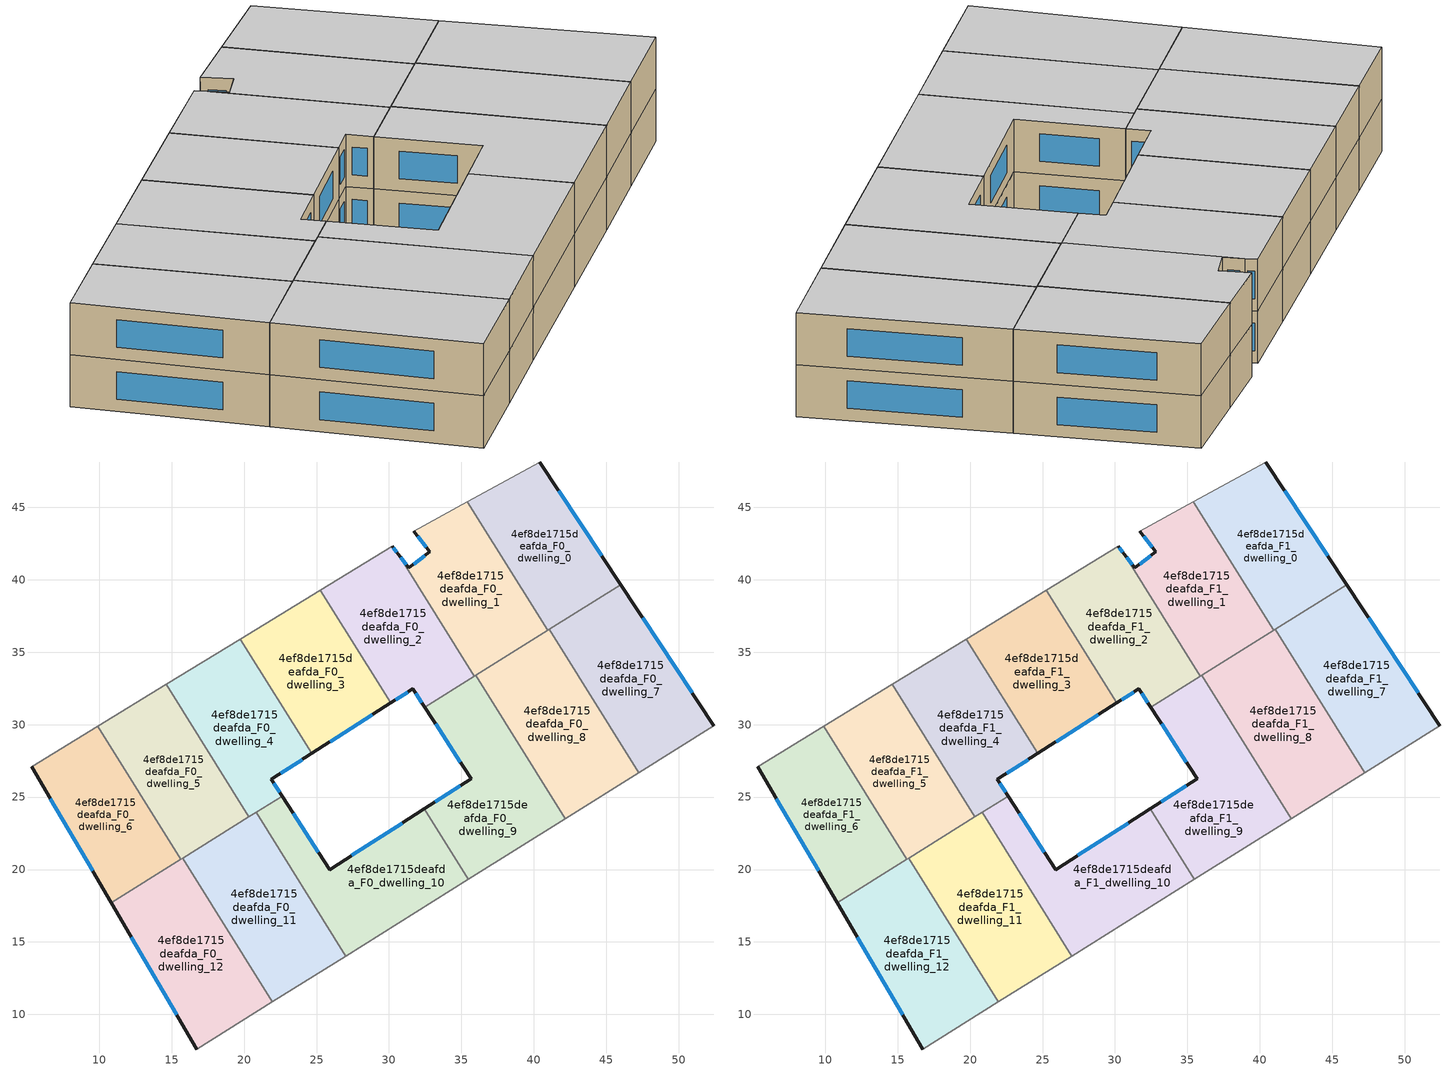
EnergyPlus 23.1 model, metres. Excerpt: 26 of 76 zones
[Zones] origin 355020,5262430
4ef8de1715deafda_F0_dwelling_0
 floor ground (EU_floor_Construction): 40.41,48.13 46,39.67 40.96,36.52 35.42,45.38 z0
 wall outside (EU_wall_Construction): 46,39.67 40.41,48.13 z0:3
 wall to 4ef8de1715deafda_F0_dwelling_1 (EU_wall_Construction): 35.42,45.38 40.96,36.52 z0:3
 wall adiabatic (EU_wall_Construction): 40.41,48.13 35.42,45.38 z0:3
 wall to 4ef8de1715deafda_F0_dwelling_7 (EU_wall_Construction): 41.05,36.58 46,39.67 z0:3
 wall to 4ef8de1715deafda_F0_dwelling_8 (EU_wall_Construction): 40.96,36.52 41.05,36.58 z0:3
 window (EU_Window_Construction): 44.68,41.66 41.72,46.15 z0.7:2.3
4ef8de1715deafda_F0_dwelling_1
 floor ground (EU_floor_Construction): 35.42,45.38 40.96,36.52 35.9,33.36 30.64,41.77 31.37,40.83 32.82,41.93 31.73,43.34 z0
 wall outside (EU_wall_Construction): 31.73,43.34 32.82,41.93 31.37,40.83 30.64,41.77 z0:3
 wall adiabatic (EU_wall_Construction): 35.42,45.38 31.73,43.34 z0:3
 wall to 4ef8de1715deafda_F0_dwelling_2 (EU_wall_Construction): 30.64,41.77 35.9,33.36 z0:3
 wall to 4ef8de1715deafda_F0_dwelling_8 (EU_wall_Construction): 35.99,33.41 40.96,36.52 z0:3
 wall to 4ef8de1715deafda_F0_dwelling_9 (EU_wall_Construction): 35.9,33.36 35.99,33.41 z0:3
 window (EU_Window_Construction): 31.2,41.05 30.81,41.55 / 32.48,41.67 31.71,41.09 / 31.99,43.01 32.56,42.26 z0.7:2.3
4ef8de1715deafda_F0_dwelling_10
 floor ground (EU_floor_Construction): 32.45,24.19 35.49,19.32 27.02,14.03 20.82,23.94 22.62,25.07 25.91,19.98 z0
 wall outside (EU_wall_Construction): 32.45,24.19 25.91,19.98 22.62,25.07 z0:3
 wall to 4ef8de1715deafda_F0_dwelling_9 (EU_wall_Construction): 35.49,19.32 32.45,24.19 z0:3
 wall adiabatic (EU_wall_Construction): 27.02,14.03 35.49,19.32 z0:3
 wall to 4ef8de1715deafda_F0_dwelling_11 (EU_wall_Construction): 20.82,23.94 27.02,14.03 z0:3
 wall to 4ef8de1715deafda_F0_dwelling_4 (EU_wall_Construction): 22.62,25.07 20.82,23.94 z0:3
 window (EU_Window_Construction): 25.14,21.17 23.39,23.87 / 30.91,23.2 27.44,20.97 z0.7:2.3
4ef8de1715deafda_F0_dwelling_11
 floor ground (EU_floor_Construction): 20.82,23.94 27.02,14.03 21.95,10.86 15.76,20.78 z0
 wall to 4ef8de1715deafda_F0_dwelling_12 (EU_wall_Construction): 15.76,20.78 21.95,10.86 z0:3
 wall adiabatic (EU_wall_Construction): 21.95,10.86 27.02,14.03 z0:3
 wall to 4ef8de1715deafda_F0_dwelling_5 (EU_wall_Construction): 20.34,23.64 15.76,20.78 z0:3
 wall to 4ef8de1715deafda_F0_dwelling_4 (EU_wall_Construction): 20.82,23.94 20.34,23.64 z0:3
4ef8de1715deafda_F0_dwelling_12
 floor ground (EU_floor_Construction): 15.76,20.78 21.95,10.86 16.75,7.61 10.83,17.7 z0
 wall outside (EU_wall_Construction): 10.83,17.7 16.75,7.61 z0:3
 wall adiabatic (EU_wall_Construction): 16.75,7.61 21.95,10.86 z0:3
 wall to 4ef8de1715deafda_F0_dwelling_6 (EU_wall_Construction): 15.64,20.7 10.83,17.7 z0:3
 wall to 4ef8de1715deafda_F0_dwelling_5 (EU_wall_Construction): 15.76,20.77 15.64,20.7 z0:3
 window (EU_Window_Construction): 12.22,15.33 15.36,9.98 z0.7:2.3
4ef8de1715deafda_F0_dwelling_2
 floor ground (EU_floor_Construction): 30.64,41.77 35.9,33.36 32.46,31.21 31.64,32.48 30.12,31.5 25.25,39.29 30.21,42.33 z0
 wall outside (EU_wall_Construction): 30.12,31.5 31.64,32.48 32.46,31.21 / 30.64,41.77 30.21,42.33 z0:3
 wall to 4ef8de1715deafda_F0_dwelling_3 (EU_wall_Construction): 25.25,39.29 30.12,31.5 z0:3
 wall adiabatic (EU_wall_Construction): 30.21,42.33 25.25,39.29 z0:3
 wall to 4ef8de1715deafda_F0_dwelling_9 (EU_wall_Construction): 32.46,31.21 35.9,33.36 z0:3
 window (EU_Window_Construction): 31.83,32.18 32.27,31.51 / 30.48,31.73 31.28,32.25 / 30.54,41.9 30.31,42.2 z0.7:2.3
4ef8de1715deafda_F0_dwelling_3
 floor ground (EU_floor_Construction): 25.25,39.29 30.12,31.5 24.67,28.01 19.73,35.91 z0
 wall outside (EU_wall_Construction): 24.67,28.01 30.12,31.5 z0:3
 wall to 4ef8de1715deafda_F0_dwelling_4 (EU_wall_Construction): 19.73,35.91 24.67,28.01 z0:3
 wall adiabatic (EU_wall_Construction): 25.25,39.29 19.73,35.91 z0:3
 window (EU_Window_Construction): 25.95,28.83 28.84,30.68 z0.7:2.3
4ef8de1715deafda_F0_dwelling_4
 floor ground (EU_floor_Construction): 19.73,35.91 24.67,28.01 21.88,26.22 22.62,25.07 20.34,23.63 14.62,32.78 z0
 wall outside (EU_wall_Construction): 22.62,25.07 21.88,26.22 24.67,28.01 z0:3
 wall to 4ef8de1715deafda_F0_dwelling_5 (EU_wall_Construction): 14.62,32.78 20.34,23.63 z0:3
 wall adiabatic (EU_wall_Construction): 19.73,35.91 14.62,32.78 z0:3
 window (EU_Window_Construction): 22.45,25.34 22.05,25.95 / 22.53,26.64 24.01,27.59 z0.7:2.3
4ef8de1715deafda_F0_dwelling_5
 floor ground (EU_floor_Construction): 14.62,32.78 20.34,23.63 15.64,20.7 9.9,29.88 z0
 wall to 4ef8de1715deafda_F0_dwelling_6 (EU_wall_Construction): 9.9,29.88 15.64,20.7 z0:3
 wall adiabatic (EU_wall_Construction): 14.62,32.78 9.9,29.88 z0:3
4ef8de1715deafda_F0_dwelling_6
 floor ground (EU_floor_Construction): 9.9,29.88 15.64,20.7 10.83,17.7 5.33,27.08 z0
 wall outside (EU_wall_Construction): 5.33,27.08 10.83,17.7 z0:3
 wall adiabatic (EU_wall_Construction): 9.9,29.88 5.33,27.08 z0:3
 window (EU_Window_Construction): 6.62,24.88 9.54,19.9 z0.7:2.3
4ef8de1715deafda_F0_dwelling_7
 floor ground (EU_floor_Construction): 46,39.67 52.44,29.91 47.25,26.67 41.05,36.58 z0
 wall outside (EU_wall_Construction): 52.44,29.91 46,39.67 z0:3
 wall to 4ef8de1715deafda_F0_dwelling_8 (EU_wall_Construction): 41.05,36.58 47.25,26.67 z0:3
 wall adiabatic (EU_wall_Construction): 47.25,26.67 52.44,29.91 z0:3
 window (EU_Window_Construction): 50.92,32.2 47.51,37.38 z0.7:2.3
4ef8de1715deafda_F0_dwelling_8
 floor ground (EU_floor_Construction): 41.05,36.58 47.25,26.67 42.18,23.5 35.99,33.42 z0
 wall to 4ef8de1715deafda_F0_dwelling_9 (EU_wall_Construction): 35.99,33.42 42.18,23.5 z0:3
 wall adiabatic (EU_wall_Construction): 42.18,23.5 47.25,26.67 z0:3
4ef8de1715deafda_F0_dwelling_9
 floor ground (EU_floor_Construction): 35.99,33.42 42.18,23.5 35.49,19.32 32.45,24.19 35.67,26.26 32.46,31.21 z0
 wall outside (EU_wall_Construction): 32.46,31.21 35.67,26.26 32.45,24.19 z0:3
 wall adiabatic (EU_wall_Construction): 35.49,19.32 42.18,23.5 z0:3
 window (EU_Window_Construction): 34.91,25.77 33.21,24.67 / 33.22,30.05 34.92,27.42 z0.7:2.3
4ef8de1715deafda_F1_dwelling_0
 floor to 4ef8de1715deafda_F0_dwelling_0 (EU_floor_Construction): 40.41,48.13 46,39.67 40.96,36.52 35.42,45.38 z3
 wall outside (EU_wall_Construction): 46,39.67 40.41,48.13 z3:6
 wall to 4ef8de1715deafda_F1_dwelling_1 (EU_wall_Construction): 35.42,45.38 40.96,36.52 z3:6
 wall adiabatic (EU_wall_Construction): 40.41,48.13 35.42,45.38 z3:6
 wall to 4ef8de1715deafda_F1_dwelling_7 (EU_wall_Construction): 41.05,36.58 46,39.67 z3:6
 wall to 4ef8de1715deafda_F1_dwelling_8 (EU_wall_Construction): 40.96,36.52 41.05,36.58 z3:6
 window (EU_Window_Construction): 44.68,41.66 41.72,46.15 z3.7:5.3
 ceiling to 4ef8de1715deafda_F2_dwelling_0 (EU_floor_Construction): 46,39.67 40.41,48.13 35.42,45.38 40.96,36.52 z6
4ef8de1715deafda_F1_dwelling_1
 floor to 4ef8de1715deafda_F0_dwelling_1 (EU_floor_Construction): 35.42,45.38 40.96,36.52 35.9,33.36 30.64,41.77 31.37,40.83 32.82,41.93 31.73,43.34 z3
 wall outside (EU_wall_Construction): 31.73,43.34 32.82,41.93 31.37,40.83 30.64,41.77 z3:6
 wall adiabatic (EU_wall_Construction): 35.42,45.38 31.73,43.34 z3:6
 wall to 4ef8de1715deafda_F1_dwelling_2 (EU_wall_Construction): 30.64,41.77 35.9,33.36 z3:6
 wall to 4ef8de1715deafda_F1_dwelling_8 (EU_wall_Construction): 35.99,33.41 40.96,36.52 z3:6
 wall to 4ef8de1715deafda_F1_dwelling_9 (EU_wall_Construction): 35.9,33.36 35.99,33.41 z3:6
 window (EU_Window_Construction): 31.2,41.05 30.81,41.55 / 32.48,41.67 31.71,41.09 / 31.99,43.01 32.56,42.26 z3.7:5.3
 ceiling to 4ef8de1715deafda_F2_dwelling_1 (EU_floor_Construction): 40.96,36.52 35.42,45.38 31.73,43.34 32.82,41.93 31.37,40.83 30.64,41.77 35.9,33.36 z6
4ef8de1715deafda_F1_dwelling_10
 floor to 4ef8de1715deafda_F0_dwelling_10 (EU_floor_Construction): 32.45,24.19 35.49,19.32 27.02,14.03 20.82,23.94 22.62,25.07 25.91,19.98 z3
 wall outside (EU_wall_Construction): 32.45,24.19 25.91,19.98 22.62,25.07 z3:6
 wall to 4ef8de1715deafda_F1_dwelling_9 (EU_wall_Construction): 35.49,19.32 32.45,24.19 z3:6
 wall adiabatic (EU_wall_Construction): 27.02,14.03 35.49,19.32 z3:6
 wall to 4ef8de1715deafda_F1_dwelling_11 (EU_wall_Construction): 20.82,23.94 27.02,14.03 z3:6
 wall to 4ef8de1715deafda_F1_dwelling_4 (EU_wall_Construction): 22.62,25.07 20.82,23.94 z3:6
 window (EU_Window_Construction): 25.14,21.17 23.39,23.87 / 30.91,23.2 27.44,20.97 z3.7:5.3
 ceiling to 4ef8de1715deafda_F2_dwelling_10 (EU_floor_Construction): 35.49,19.32 32.45,24.19 25.91,19.98 22.62,25.07 20.82,23.94 27.02,14.03 z6
4ef8de1715deafda_F1_dwelling_11
 floor to 4ef8de1715deafda_F0_dwelling_11 (EU_floor_Construction): 20.82,23.94 27.02,14.03 21.95,10.86 15.76,20.78 z3
 wall to 4ef8de1715deafda_F1_dwelling_12 (EU_wall_Construction): 15.76,20.78 21.95,10.86 z3:6
 wall adiabatic (EU_wall_Construction): 21.95,10.86 27.02,14.03 z3:6
 wall to 4ef8de1715deafda_F1_dwelling_5 (EU_wall_Construction): 20.34,23.64 15.76,20.78 z3:6
 wall to 4ef8de1715deafda_F1_dwelling_4 (EU_wall_Construction): 20.82,23.94 20.34,23.64 z3:6
 ceiling to 4ef8de1715deafda_F2_dwelling_11 (EU_floor_Construction): 27.02,14.03 20.82,23.94 15.76,20.78 21.95,10.86 z6
4ef8de1715deafda_F1_dwelling_12
 floor to 4ef8de1715deafda_F0_dwelling_12 (EU_floor_Construction): 15.76,20.78 21.95,10.86 16.75,7.61 10.83,17.7 z3
 wall outside (EU_wall_Construction): 10.83,17.7 16.75,7.61 z3:6
 wall adiabatic (EU_wall_Construction): 16.75,7.61 21.95,10.86 z3:6
 wall to 4ef8de1715deafda_F1_dwelling_6 (EU_wall_Construction): 15.64,20.7 10.83,17.7 z3:6
 wall to 4ef8de1715deafda_F1_dwelling_5 (EU_wall_Construction): 15.76,20.77 15.64,20.7 z3:6
 window (EU_Window_Construction): 12.22,15.33 15.36,9.98 z3.7:5.3
 ceiling to 4ef8de1715deafda_F2_dwelling_12 (EU_floor_Construction): 21.95,10.86 15.76,20.78 10.83,17.7 16.75,7.61 z6
4ef8de1715deafda_F1_dwelling_2
 floor to 4ef8de1715deafda_F0_dwelling_2 (EU_floor_Construction): 30.64,41.77 35.9,33.36 32.46,31.21 31.64,32.48 30.12,31.5 25.25,39.29 30.21,42.33 z3
 wall outside (EU_wall_Construction): 30.12,31.5 31.64,32.48 32.46,31.21 / 30.64,41.77 30.21,42.33 z3:6
 wall to 4ef8de1715deafda_F1_dwelling_3 (EU_wall_Construction): 25.25,39.29 30.12,31.5 z3:6
 wall adiabatic (EU_wall_Construction): 30.21,42.33 25.25,39.29 z3:6
 wall to 4ef8de1715deafda_F1_dwelling_9 (EU_wall_Construction): 32.46,31.21 35.9,33.36 z3:6
 window (EU_Window_Construction): 31.83,32.18 32.27,31.51 / 30.48,31.73 31.28,32.25 / 30.54,41.9 30.31,42.2 z3.7:5.3
 ceiling to 4ef8de1715deafda_F2_dwelling_2 (EU_floor_Construction): 35.9,33.36 30.64,41.77 30.21,42.33 25.25,39.29 30.12,31.5 31.64,32.48 32.46,31.21 z6
4ef8de1715deafda_F1_dwelling_3
 floor to 4ef8de1715deafda_F0_dwelling_3 (EU_floor_Construction): 25.25,39.29 30.12,31.5 24.67,28.01 19.73,35.91 z3
 wall outside (EU_wall_Construction): 24.67,28.01 30.12,31.5 z3:6
 wall to 4ef8de1715deafda_F1_dwelling_4 (EU_wall_Construction): 19.73,35.91 24.67,28.01 z3:6
 wall adiabatic (EU_wall_Construction): 25.25,39.29 19.73,35.91 z3:6
 window (EU_Window_Construction): 25.95,28.83 28.84,30.68 z3.7:5.3
 ceiling to 4ef8de1715deafda_F2_dwelling_3 (EU_floor_Construction): 30.12,31.5 25.25,39.29 19.73,35.91 24.67,28.01 z6
4ef8de1715deafda_F1_dwelling_4
 floor to 4ef8de1715deafda_F0_dwelling_4 (EU_floor_Construction): 19.73,35.91 24.67,28.01 21.88,26.22 22.62,25.07 20.34,23.63 14.62,32.78 z3
 wall outside (EU_wall_Construction): 22.62,25.07 21.88,26.22 24.67,28.01 z3:6
 wall to 4ef8de1715deafda_F1_dwelling_5 (EU_wall_Construction): 14.62,32.78 20.34,23.63 z3:6
 wall adiabatic (EU_wall_Construction): 19.73,35.91 14.62,32.78 z3:6
 window (EU_Window_Construction): 22.45,25.34 22.05,25.95 / 22.53,26.64 24.01,27.59 z3.7:5.3
 ceiling to 4ef8de1715deafda_F2_dwelling_4 (EU_floor_Construction): 22.62,25.07 21.88,26.22 24.67,28.01 19.73,35.91 14.62,32.78 20.34,23.63 z6
4ef8de1715deafda_F1_dwelling_5
 floor to 4ef8de1715deafda_F0_dwelling_5 (EU_floor_Construction): 14.62,32.78 20.34,23.63 15.64,20.7 9.9,29.88 z3
 wall to 4ef8de1715deafda_F1_dwelling_6 (EU_wall_Construction): 9.9,29.88 15.64,20.7 z3:6
 wall adiabatic (EU_wall_Construction): 14.62,32.78 9.9,29.88 z3:6
 ceiling to 4ef8de1715deafda_F2_dwelling_5 (EU_floor_Construction): 20.34,23.63 14.62,32.78 9.9,29.88 15.64,20.7 z6
4ef8de1715deafda_F1_dwelling_6
 floor to 4ef8de1715deafda_F0_dwelling_6 (EU_floor_Construction): 9.9,29.88 15.64,20.7 10.83,17.7 5.33,27.08 z3
 wall outside (EU_wall_Construction): 5.33,27.08 10.83,17.7 z3:6
 wall adiabatic (EU_wall_Construction): 9.9,29.88 5.33,27.08 z3:6
 window (EU_Window_Construction): 6.62,24.88 9.54,19.9 z3.7:5.3
 ceiling to 4ef8de1715deafda_F2_dwelling_6 (EU_floor_Construction): 15.64,20.7 9.9,29.88 5.33,27.08 10.83,17.7 z6
4ef8de1715deafda_F1_dwelling_7
 floor to 4ef8de1715deafda_F0_dwelling_7 (EU_floor_Construction): 46,39.67 52.44,29.91 47.25,26.67 41.05,36.58 z3
 wall outside (EU_wall_Construction): 52.44,29.91 46,39.67 z3:6
 wall to 4ef8de1715deafda_F1_dwelling_8 (EU_wall_Construction): 41.05,36.58 47.25,26.67 z3:6
 wall adiabatic (EU_wall_Construction): 47.25,26.67 52.44,29.91 z3:6
 window (EU_Window_Construction): 50.92,32.2 47.51,37.38 z3.7:5.3
 ceiling to 4ef8de1715deafda_F2_dwelling_7 (EU_floor_Construction): 52.44,29.91 46,39.67 41.05,36.58 47.25,26.67 z6
4ef8de1715deafda_F1_dwelling_8
 floor to 4ef8de1715deafda_F0_dwelling_8 (EU_floor_Construction): 41.05,36.58 47.25,26.67 42.18,23.5 35.99,33.42 z3
 wall to 4ef8de1715deafda_F1_dwelling_9 (EU_wall_Construction): 35.99,33.42 42.18,23.5 z3:6
 wall adiabatic (EU_wall_Construction): 42.18,23.5 47.25,26.67 z3:6
 ceiling to 4ef8de1715deafda_F2_dwelling_8 (EU_floor_Construction): 47.25,26.67 41.05,36.58 35.99,33.42 42.18,23.5 z6
4ef8de1715deafda_F1_dwelling_9
 floor to 4ef8de1715deafda_F0_dwelling_9 (EU_floor_Construction): 35.99,33.42 42.18,23.5 35.49,19.32 32.45,24.19 35.67,26.26 32.46,31.21 z3
 wall outside (EU_wall_Construction): 32.46,31.21 35.67,26.26 32.45,24.19 z3:6
 wall adiabatic (EU_wall_Construction): 35.49,19.32 42.18,23.5 z3:6
 window (EU_Window_Construction): 34.91,25.77 33.21,24.67 / 33.22,30.05 34.92,27.42 z3.7:5.3
 ceiling to 4ef8de1715deafda_F2_dwelling_9 (EU_floor_Construction): 42.18,23.5 35.99,33.42 32.46,31.21 35.67,26.26 32.45,24.19 35.49,19.32 z6
[Building]
EU S2 Campaign: North Axis=0; Terrain=City; Solar Distribution=FullExterior
[Site:Location]
Budapest.Ferenc.Liszt.Intl.AP: Latitude=47.437; Longitude=19.256; Time Zone=1; Elevation=185
[SizingPeriod:WeatherFileDays]
AnnualSizingPeriod: Begin Month=1; Begin Day of Month=1; End Month=12; End Day of Month=31; Day of Week for Start Day=Monday; Use Weather File Daylight Saving Period=No; Use Weather File Rain and Snow Indicators=No
[MATERIAL]
EU_InternalMass_Material: Roughness=MediumRough; Thickness=0.1; Conductivity=1; Density=1800; Specific Heat=900; Thermal Absorptance=0.9; Solar Absorptance=0.7; Visible Absorptance=0.7
[MATERIAL:NOMASS] Roughness=MediumRough; Thermal Absorptance=0.9; Solar Absorptance=0.7; Visible Absorptance=0.7
Name | Thermal Resistance
EU_wall_NoMass | 0.832559
EU_floor_NoMass | 0.872794
[WINDOWMATERIAL:SIMPLEGLAZINGSYSTEM]
EU_Window_SimpleGlazing: UFactor=2.79869; Solar Heat Gain Coefficient=0.75; Visible Transmittance=0.75
[CONSTRUCTION]
EU_wall_Construction: EU_wall_NoMass
EU_floor_Construction: EU_floor_NoMass
EU_Window_Construction: EU_Window_SimpleGlazing
EU_InternalMass_Construction: EU_InternalMass_Material
[ZONE] Type=1; Multiplier=1; Ceiling Height=autocalculate; Floor Area=autocalculate; Part of Total Floor Area=Yes
Name | Volume
4ef8de1715deafda_F0_dwelling_0; 4ef8de1715deafda_F1_dwelling_0 | 179.543
4ef8de1715deafda_F0_dwelling_1; 4ef8de1715deafda_F1_dwelling_1 | 179.538
4ef8de1715deafda_F0_dwelling_10; 4ef8de1715deafda_F1_dwelling_10 | 209.474
4ef8de1715deafda_F0_dwelling_11; 4ef8de1715deafda_F1_dwelling_11 | 209.47
4ef8de1715deafda_F0_dwelling_12; 4ef8de1715deafda_F1_dwelling_12 | 209.479
4ef8de1715deafda_F0_dwelling_2; 4ef8de1715deafda_F1_dwelling_2 | 179.552
4ef8de1715deafda_F0_dwelling_3; 4ef8de1715deafda_F1_dwelling_3 | 179.522
4ef8de1715deafda_F0_dwelling_4; 4ef8de1715deafda_F1_dwelling_4 | 179.548
4ef8de1715deafda_F0_dwelling_5; 4ef8de1715deafda_F1_dwelling_5 | 179.529
4ef8de1715deafda_F0_dwelling_6; 4ef8de1715deafda_F1_dwelling_6 | 179.561
4ef8de1715deafda_F0_dwelling_7; 4ef8de1715deafda_F1_dwelling_7 | 209.459
4ef8de1715deafda_F0_dwelling_8; 4ef8de1715deafda_F1_dwelling_8 | 209.472
4ef8de1715deafda_F0_dwelling_9; 4ef8de1715deafda_F1_dwelling_9 | 209.467
[INTERNALMASS] Construction=EU_InternalMass_Construction
Name | Zone or ZoneList | Surface Area
4ef8de1715deafda_F0_dwelling_0_EU_InternalMass | 4ef8de1715deafda_F0_dwelling_0 | 59.8476
4ef8de1715deafda_F0_dwelling_1_EU_InternalMass | 4ef8de1715deafda_F0_dwelling_1 | 59.8458
4ef8de1715deafda_F0_dwelling_2_EU_InternalMass | 4ef8de1715deafda_F0_dwelling_2 | 59.8509
4ef8de1715deafda_F0_dwelling_3_EU_InternalMass | 4ef8de1715deafda_F0_dwelling_3 | 59.8406
4ef8de1715deafda_F0_dwelling_4_EU_InternalMass | 4ef8de1715deafda_F0_dwelling_4 | 59.8496
4ef8de1715deafda_F0_dwelling_5_EU_InternalMass | 4ef8de1715deafda_F0_dwelling_5 | 59.8428
4ef8de1715deafda_F0_dwelling_6_EU_InternalMass | 4ef8de1715deafda_F0_dwelling_6 | 59.8537
4ef8de1715deafda_F0_dwelling_7_EU_InternalMass | 4ef8de1715deafda_F0_dwelling_7 | 69.8198
4ef8de1715deafda_F0_dwelling_8_EU_InternalMass | 4ef8de1715deafda_F0_dwelling_8 | 69.8238
4ef8de1715deafda_F0_dwelling_9_EU_InternalMass | 4ef8de1715deafda_F0_dwelling_9 | 69.8225
4ef8de1715deafda_F0_dwelling_10_EU_InternalMass | 4ef8de1715deafda_F0_dwelling_10 | 69.8246
4ef8de1715deafda_F0_dwelling_11_EU_InternalMass | 4ef8de1715deafda_F0_dwelling_11 | 69.8233
4ef8de1715deafda_F0_dwelling_12_EU_InternalMass | 4ef8de1715deafda_F0_dwelling_12 | 69.8265
4ef8de1715deafda_F1_dwelling_0_EU_InternalMass | 4ef8de1715deafda_F1_dwelling_0 | 59.8476
4ef8de1715deafda_F1_dwelling_1_EU_InternalMass | 4ef8de1715deafda_F1_dwelling_1 | 59.8458
4ef8de1715deafda_F1_dwelling_2_EU_InternalMass | 4ef8de1715deafda_F1_dwelling_2 | 59.8509
4ef8de1715deafda_F1_dwelling_3_EU_InternalMass | 4ef8de1715deafda_F1_dwelling_3 | 59.8406
4ef8de1715deafda_F1_dwelling_4_EU_InternalMass | 4ef8de1715deafda_F1_dwelling_4 | 59.8496
4ef8de1715deafda_F1_dwelling_5_EU_InternalMass | 4ef8de1715deafda_F1_dwelling_5 | 59.8428
4ef8de1715deafda_F1_dwelling_6_EU_InternalMass | 4ef8de1715deafda_F1_dwelling_6 | 59.8537
4ef8de1715deafda_F1_dwelling_7_EU_InternalMass | 4ef8de1715deafda_F1_dwelling_7 | 69.8198
4ef8de1715deafda_F1_dwelling_8_EU_InternalMass | 4ef8de1715deafda_F1_dwelling_8 | 69.8238
4ef8de1715deafda_F1_dwelling_9_EU_InternalMass | 4ef8de1715deafda_F1_dwelling_9 | 69.8225
4ef8de1715deafda_F1_dwelling_10_EU_InternalMass | 4ef8de1715deafda_F1_dwelling_10 | 69.8246
4ef8de1715deafda_F1_dwelling_11_EU_InternalMass | 4ef8de1715deafda_F1_dwelling_11 | 69.8233
4ef8de1715deafda_F1_dwelling_12_EU_InternalMass | 4ef8de1715deafda_F1_dwelling_12 | 69.8265
[OTHEREQUIPMENT] Fuel Type=Electricity; Design Level Calculation Method=Watts/Area; Power per Zone Floor Area=1; Fraction Latent=0; Fraction Radiant=0; Fraction Lost=0; Carbon Dioxide Generation Rate=0; EndUse Subcategory=EU_Step8_InternalGains
Name | Zone or ZoneList or Space or SpaceList | Schedule
EU_Step8_InternalGain_4ef8de1715deafda_F0_dwelling_0_f000 | 4ef8de1715deafda_F0_dwelling_0 | EU_Step8_GainSchedule_4ef8de1715deafda_F0_dwelling_0_f000
EU_Step8_InternalGain_4ef8de1715deafda_F0_dwelling_1_f000 | 4ef8de1715deafda_F0_dwelling_1 | EU_Step8_GainSchedule_4ef8de1715deafda_F0_dwelling_1_f000
EU_Step8_InternalGain_4ef8de1715deafda_F0_dwelling_2_f000 | 4ef8de1715deafda_F0_dwelling_2 | EU_Step8_GainSchedule_4ef8de1715deafda_F0_dwelling_2_f000
EU_Step8_InternalGain_4ef8de1715deafda_F0_dwelling_3_f000 | 4ef8de1715deafda_F0_dwelling_3 | EU_Step8_GainSchedule_4ef8de1715deafda_F0_dwelling_3_f000
EU_Step8_InternalGain_4ef8de1715deafda_F0_dwelling_4_f000 | 4ef8de1715deafda_F0_dwelling_4 | EU_Step8_GainSchedule_4ef8de1715deafda_F0_dwelling_4_f000
EU_Step8_InternalGain_4ef8de1715deafda_F0_dwelling_5_f000 | 4ef8de1715deafda_F0_dwelling_5 | EU_Step8_GainSchedule_4ef8de1715deafda_F0_dwelling_5_f000
EU_Step8_InternalGain_4ef8de1715deafda_F0_dwelling_6_f000 | 4ef8de1715deafda_F0_dwelling_6 | EU_Step8_GainSchedule_4ef8de1715deafda_F0_dwelling_6_f000
EU_Step8_InternalGain_4ef8de1715deafda_F0_dwelling_7_f000 | 4ef8de1715deafda_F0_dwelling_7 | EU_Step8_GainSchedule_4ef8de1715deafda_F0_dwelling_7_f000
EU_Step8_InternalGain_4ef8de1715deafda_F0_dwelling_8_f000 | 4ef8de1715deafda_F0_dwelling_8 | EU_Step8_GainSchedule_4ef8de1715deafda_F0_dwelling_8_f000
EU_Step8_InternalGain_4ef8de1715deafda_F0_dwelling_9_f000 | 4ef8de1715deafda_F0_dwelling_9 | EU_Step8_GainSchedule_4ef8de1715deafda_F0_dwelling_9_f000
EU_Step8_InternalGain_4ef8de1715deafda_F0_dwelling_10_f000 | 4ef8de1715deafda_F0_dwelling_10 | EU_Step8_GainSchedule_4ef8de1715deafda_F0_dwelling_10_f000
EU_Step8_InternalGain_4ef8de1715deafda_F0_dwelling_11_f000 | 4ef8de1715deafda_F0_dwelling_11 | EU_Step8_GainSchedule_4ef8de1715deafda_F0_dwelling_11_f000
EU_Step8_InternalGain_4ef8de1715deafda_F0_dwelling_12_f000 | 4ef8de1715deafda_F0_dwelling_12 | EU_Step8_GainSchedule_4ef8de1715deafda_F0_dwelling_12_f000
EU_Step8_InternalGain_4ef8de1715deafda_F1_dwelling_0_f000 | 4ef8de1715deafda_F1_dwelling_0 | EU_Step8_GainSchedule_4ef8de1715deafda_F1_dwelling_0_f000
EU_Step8_InternalGain_4ef8de1715deafda_F1_dwelling_1_f000 | 4ef8de1715deafda_F1_dwelling_1 | EU_Step8_GainSchedule_4ef8de1715deafda_F1_dwelling_1_f000
EU_Step8_InternalGain_4ef8de1715deafda_F1_dwelling_2_f000 | 4ef8de1715deafda_F1_dwelling_2 | EU_Step8_GainSchedule_4ef8de1715deafda_F1_dwelling_2_f000
EU_Step8_InternalGain_4ef8de1715deafda_F1_dwelling_3_f000 | 4ef8de1715deafda_F1_dwelling_3 | EU_Step8_GainSchedule_4ef8de1715deafda_F1_dwelling_3_f000
EU_Step8_InternalGain_4ef8de1715deafda_F1_dwelling_4_f000 | 4ef8de1715deafda_F1_dwelling_4 | EU_Step8_GainSchedule_4ef8de1715deafda_F1_dwelling_4_f000
EU_Step8_InternalGain_4ef8de1715deafda_F1_dwelling_5_f000 | 4ef8de1715deafda_F1_dwelling_5 | EU_Step8_GainSchedule_4ef8de1715deafda_F1_dwelling_5_f000
EU_Step8_InternalGain_4ef8de1715deafda_F1_dwelling_6_f000 | 4ef8de1715deafda_F1_dwelling_6 | EU_Step8_GainSchedule_4ef8de1715deafda_F1_dwelling_6_f000
EU_Step8_InternalGain_4ef8de1715deafda_F1_dwelling_7_f000 | 4ef8de1715deafda_F1_dwelling_7 | EU_Step8_GainSchedule_4ef8de1715deafda_F1_dwelling_7_f000
EU_Step8_InternalGain_4ef8de1715deafda_F1_dwelling_8_f000 | 4ef8de1715deafda_F1_dwelling_8 | EU_Step8_GainSchedule_4ef8de1715deafda_F1_dwelling_8_f000
EU_Step8_InternalGain_4ef8de1715deafda_F1_dwelling_9_f000 | 4ef8de1715deafda_F1_dwelling_9 | EU_Step8_GainSchedule_4ef8de1715deafda_F1_dwelling_9_f000
EU_Step8_InternalGain_4ef8de1715deafda_F1_dwelling_10_f000 | 4ef8de1715deafda_F1_dwelling_10 | EU_Step8_GainSchedule_4ef8de1715deafda_F1_dwelling_10_f000
EU_Step8_InternalGain_4ef8de1715deafda_F1_dwelling_11_f000 | 4ef8de1715deafda_F1_dwelling_11 | EU_Step8_GainSchedule_4ef8de1715deafda_F1_dwelling_11_f000
EU_Step8_InternalGain_4ef8de1715deafda_F1_dwelling_12_f000 | 4ef8de1715deafda_F1_dwelling_12 | EU_Step8_GainSchedule_4ef8de1715deafda_F1_dwelling_12_f000
[ZONEVENTILATION:DESIGNFLOWRATE] Schedule=EU_AlwaysOn; Design Flow Rate Calculation Method=AirChanges/Hour; Air Changes per Hour=0.475469; Ventilation Type=Natural; Fan Pressure Rise=0; Fan Total Efficiency=1; Constant Term Coefficient=1; Temperature Term Coefficient=0; Velocity Term Coefficient=0; Velocity Squared Term Coefficient=0; Minimum Indoor Temperature=-100; Maximum Indoor Temperature=100; Delta Temperature=-100; Minimum Outdoor Temperature=-100; Maximum Outdoor Temperature=100; Maximum Wind Speed=40
Name | Zone or ZoneList or Space or SpaceList
EU_ConstantAir_4ef8de1715deafda_F0_dwelling_0 | 4ef8de1715deafda_F0_dwelling_0
EU_ConstantAir_4ef8de1715deafda_F0_dwelling_1 | 4ef8de1715deafda_F0_dwelling_1
EU_ConstantAir_4ef8de1715deafda_F0_dwelling_2 | 4ef8de1715deafda_F0_dwelling_2
EU_ConstantAir_4ef8de1715deafda_F0_dwelling_3 | 4ef8de1715deafda_F0_dwelling_3
EU_ConstantAir_4ef8de1715deafda_F0_dwelling_4 | 4ef8de1715deafda_F0_dwelling_4
EU_ConstantAir_4ef8de1715deafda_F0_dwelling_5 | 4ef8de1715deafda_F0_dwelling_5
EU_ConstantAir_4ef8de1715deafda_F0_dwelling_6 | 4ef8de1715deafda_F0_dwelling_6
EU_ConstantAir_4ef8de1715deafda_F0_dwelling_7 | 4ef8de1715deafda_F0_dwelling_7
EU_ConstantAir_4ef8de1715deafda_F0_dwelling_8 | 4ef8de1715deafda_F0_dwelling_8
EU_ConstantAir_4ef8de1715deafda_F0_dwelling_9 | 4ef8de1715deafda_F0_dwelling_9
EU_ConstantAir_4ef8de1715deafda_F0_dwelling_10 | 4ef8de1715deafda_F0_dwelling_10
EU_ConstantAir_4ef8de1715deafda_F0_dwelling_11 | 4ef8de1715deafda_F0_dwelling_11
EU_ConstantAir_4ef8de1715deafda_F0_dwelling_12 | 4ef8de1715deafda_F0_dwelling_12
EU_ConstantAir_4ef8de1715deafda_F1_dwelling_0 | 4ef8de1715deafda_F1_dwelling_0
EU_ConstantAir_4ef8de1715deafda_F1_dwelling_1 | 4ef8de1715deafda_F1_dwelling_1
EU_ConstantAir_4ef8de1715deafda_F1_dwelling_2 | 4ef8de1715deafda_F1_dwelling_2
EU_ConstantAir_4ef8de1715deafda_F1_dwelling_3 | 4ef8de1715deafda_F1_dwelling_3
EU_ConstantAir_4ef8de1715deafda_F1_dwelling_4 | 4ef8de1715deafda_F1_dwelling_4
EU_ConstantAir_4ef8de1715deafda_F1_dwelling_5 | 4ef8de1715deafda_F1_dwelling_5
EU_ConstantAir_4ef8de1715deafda_F1_dwelling_6 | 4ef8de1715deafda_F1_dwelling_6
EU_ConstantAir_4ef8de1715deafda_F1_dwelling_7 | 4ef8de1715deafda_F1_dwelling_7
EU_ConstantAir_4ef8de1715deafda_F1_dwelling_8 | 4ef8de1715deafda_F1_dwelling_8
EU_ConstantAir_4ef8de1715deafda_F1_dwelling_9 | 4ef8de1715deafda_F1_dwelling_9
EU_ConstantAir_4ef8de1715deafda_F1_dwelling_10 | 4ef8de1715deafda_F1_dwelling_10
EU_ConstantAir_4ef8de1715deafda_F1_dwelling_11 | 4ef8de1715deafda_F1_dwelling_11
EU_ConstantAir_4ef8de1715deafda_F1_dwelling_12 | 4ef8de1715deafda_F1_dwelling_12
[HVACTEMPLATE:THERMOSTAT] Constant Heating Setpoint=20; Constant Cooling Setpoint=50
EU_HeatOnly_4ef8de1715deafda_F0_dwelling_0; EU_HeatOnly_4ef8de1715deafda_F0_dwelling_1; EU_HeatOnly_4ef8de1715deafda_F0_dwelling_2; EU_HeatOnly_4ef8de1715deafda_F0_dwelling_3; EU_HeatOnly_4ef8de1715deafda_F0_dwelling_4; EU_HeatOnly_4ef8de1715deafda_F0_dwelling_5; EU_HeatOnly_4ef8de1715deafda_F0_dwelling_6; EU_HeatOnly_4ef8de1715deafda_F0_dwelling_7; EU_HeatOnly_4ef8de1715deafda_F0_dwelling_8; EU_HeatOnly_4ef8de1715deafda_F0_dwelling_9; EU_HeatOnly_4ef8de1715deafda_F0_dwelling_10; EU_HeatOnly_4ef8de1715deafda_F0_dwelling_11; EU_HeatOnly_4ef8de1715deafda_F0_dwelling_12; EU_HeatOnly_4ef8de1715deafda_F1_dwelling_0; EU_HeatOnly_4ef8de1715deafda_F1_dwelling_1; EU_HeatOnly_4ef8de1715deafda_F1_dwelling_2; EU_HeatOnly_4ef8de1715deafda_F1_dwelling_3; EU_HeatOnly_4ef8de1715deafda_F1_dwelling_4; EU_HeatOnly_4ef8de1715deafda_F1_dwelling_5; EU_HeatOnly_4ef8de1715deafda_F1_dwelling_6; EU_HeatOnly_4ef8de1715deafda_F1_dwelling_7; EU_HeatOnly_4ef8de1715deafda_F1_dwelling_8; EU_HeatOnly_4ef8de1715deafda_F1_dwelling_9; EU_HeatOnly_4ef8de1715deafda_F1_dwelling_10; EU_HeatOnly_4ef8de1715deafda_F1_dwelling_11; EU_HeatOnly_4ef8de1715deafda_F1_dwelling_12; EU_HeatOnly_4ef8de1715deafda_F2_dwelling_0; EU_HeatOnly_4ef8de1715deafda_F2_dwelling_1; EU_HeatOnly_4ef8de1715deafda_F2_dwelling_2; EU_HeatOnly_4ef8de1715deafda_F2_dwelling_3; EU_HeatOnly_4ef8de1715deafda_F2_dwelling_4; EU_HeatOnly_4ef8de1715deafda_F2_dwelling_5; EU_HeatOnly_4ef8de1715deafda_F2_dwelling_6; EU_HeatOnly_4ef8de1715deafda_F2_dwelling_7; EU_HeatOnly_4ef8de1715deafda_F2_dwelling_8; EU_HeatOnly_4ef8de1715deafda_F2_dwelling_9; EU_HeatOnly_4ef8de1715deafda_F2_dwelling_10; EU_HeatOnly_4ef8de1715deafda_F2_dwelling_11; EU_HeatOnly_4ef8de1715deafda_F2_dwelling_12; EU_HeatOnly_4ef8de1715deafda_F3_dwelling_0; EU_HeatOnly_4ef8de1715deafda_F3_dwelling_1; EU_HeatOnly_4ef8de1715deafda_F3_dwelling_2; EU_HeatOnly_4ef8de1715deafda_F3_dwelling_3; EU_HeatOnly_4ef8de1715deafda_F3_dwelling_4; EU_HeatOnly_4ef8de1715deafda_F3_dwelling_5; EU_HeatOnly_4ef8de1715deafda_F3_dwelling_6; EU_HeatOnly_4ef8de1715deafda_F3_dwelling_7; EU_HeatOnly_4ef8de1715deafda_F3_dwelling_8; EU_HeatOnly_4ef8de1715deafda_F3_dwelling_9; EU_HeatOnly_4ef8de1715deafda_F3_dwelling_10; EU_HeatOnly_4ef8de1715deafda_F3_dwelling_11; EU_HeatOnly_4ef8de1715deafda_F3_dwelling_12; EU_HeatOnly_4ef8de1715deafda_F4_dwelling_0; EU_HeatOnly_4ef8de1715deafda_F4_dwelling_1; EU_HeatOnly_4ef8de1715deafda_F4_dwelling_2; EU_HeatOnly_4ef8de1715deafda_F4_dwelling_3; EU_HeatOnly_4ef8de1715deafda_F4_dwelling_4; EU_HeatOnly_4ef8de1715deafda_F4_dwelling_5; EU_HeatOnly_4ef8de1715deafda_F4_dwelling_6; EU_HeatOnly_4ef8de1715deafda_F4_dwelling_7; EU_HeatOnly_4ef8de1715deafda_F4_dwelling_8; EU_HeatOnly_4ef8de1715deafda_F4_dwelling_9; EU_HeatOnly_4ef8de1715deafda_F4_dwelling_10; EU_HeatOnly_4ef8de1715deafda_F4_dwelling_11; EU_HeatOnly_4ef8de1715deafda_F5_dwelling_0; EU_HeatOnly_4ef8de1715deafda_F5_dwelling_1; EU_HeatOnly_4ef8de1715deafda_F5_dwelling_2; EU_HeatOnly_4ef8de1715deafda_F5_dwelling_3; EU_HeatOnly_4ef8de1715deafda_F5_dwelling_4; EU_HeatOnly_4ef8de1715deafda_F5_dwelling_5; EU_HeatOnly_4ef8de1715deafda_F5_dwelling_6; EU_HeatOnly_4ef8de1715deafda_F5_dwelling_7; EU_HeatOnly_4ef8de1715deafda_F5_dwelling_8; EU_HeatOnly_4ef8de1715deafda_F5_dwelling_9; EU_HeatOnly_4ef8de1715deafda_F5_dwelling_10; EU_HeatOnly_4ef8de1715deafda_F5_dwelling_11
[HVACTEMPLATE:ZONE:IDEALLOADSAIRSYSTEM] System Availability Schedule=EU_AlwaysOn; Maximum Heating Supply Air Temperature=50; Minimum Cooling Supply Air Temperature=13; Maximum Heating Supply Air Humidity Ratio=0.0156; Minimum Cooling Supply Air Humidity Ratio=0.0077; Heating Limit=NoLimit; Cooling Limit=NoLimit; Heating Availability Schedule=EU_AlwaysOn; Cooling Availability Schedule=EU_CoolingOff; Dehumidification Control Type=ConstantSensibleHeatRatio; Cooling Sensible Heat Ratio=0.7; Dehumidification Setpoint=60; Humidification Control Type=None; Humidification Setpoint=30; Outdoor Air Method=None; Outdoor Air Flow Rate per Person=0.00944; Outdoor Air Flow Rate per Zone Floor Area=0; Outdoor Air Flow Rate per Zone=0; Demand Controlled Ventilation Type=None; Outdoor Air Economizer Type=NoEconomizer; Heat Recovery Type=None; Sensible Heat Recovery Effectiveness=0.7; Latent Heat Recovery Effectiveness=0.65
Name | Template Thermostat
4ef8de1715deafda_F0_dwelling_0 | EU_HeatOnly_4ef8de1715deafda_F0_dwelling_0
4ef8de1715deafda_F0_dwelling_1 | EU_HeatOnly_4ef8de1715deafda_F0_dwelling_1
4ef8de1715deafda_F0_dwelling_2 | EU_HeatOnly_4ef8de1715deafda_F0_dwelling_2
4ef8de1715deafda_F0_dwelling_3 | EU_HeatOnly_4ef8de1715deafda_F0_dwelling_3
4ef8de1715deafda_F0_dwelling_4 | EU_HeatOnly_4ef8de1715deafda_F0_dwelling_4
4ef8de1715deafda_F0_dwelling_5 | EU_HeatOnly_4ef8de1715deafda_F0_dwelling_5
4ef8de1715deafda_F0_dwelling_6 | EU_HeatOnly_4ef8de1715deafda_F0_dwelling_6
4ef8de1715deafda_F0_dwelling_7 | EU_HeatOnly_4ef8de1715deafda_F0_dwelling_7
4ef8de1715deafda_F0_dwelling_8 | EU_HeatOnly_4ef8de1715deafda_F0_dwelling_8
4ef8de1715deafda_F0_dwelling_9 | EU_HeatOnly_4ef8de1715deafda_F0_dwelling_9
4ef8de1715deafda_F0_dwelling_10 | EU_HeatOnly_4ef8de1715deafda_F0_dwelling_10
4ef8de1715deafda_F0_dwelling_11 | EU_HeatOnly_4ef8de1715deafda_F0_dwelling_11
4ef8de1715deafda_F0_dwelling_12 | EU_HeatOnly_4ef8de1715deafda_F0_dwelling_12
4ef8de1715deafda_F1_dwelling_0 | EU_HeatOnly_4ef8de1715deafda_F1_dwelling_0
4ef8de1715deafda_F1_dwelling_1 | EU_HeatOnly_4ef8de1715deafda_F1_dwelling_1
4ef8de1715deafda_F1_dwelling_2 | EU_HeatOnly_4ef8de1715deafda_F1_dwelling_2
4ef8de1715deafda_F1_dwelling_3 | EU_HeatOnly_4ef8de1715deafda_F1_dwelling_3
4ef8de1715deafda_F1_dwelling_4 | EU_HeatOnly_4ef8de1715deafda_F1_dwelling_4
4ef8de1715deafda_F1_dwelling_5 | EU_HeatOnly_4ef8de1715deafda_F1_dwelling_5
4ef8de1715deafda_F1_dwelling_6 | EU_HeatOnly_4ef8de1715deafda_F1_dwelling_6
4ef8de1715deafda_F1_dwelling_7 | EU_HeatOnly_4ef8de1715deafda_F1_dwelling_7
4ef8de1715deafda_F1_dwelling_8 | EU_HeatOnly_4ef8de1715deafda_F1_dwelling_8
4ef8de1715deafda_F1_dwelling_9 | EU_HeatOnly_4ef8de1715deafda_F1_dwelling_9
4ef8de1715deafda_F1_dwelling_10 | EU_HeatOnly_4ef8de1715deafda_F1_dwelling_10
4ef8de1715deafda_F1_dwelling_11 | EU_HeatOnly_4ef8de1715deafda_F1_dwelling_11
4ef8de1715deafda_F1_dwelling_12 | EU_HeatOnly_4ef8de1715deafda_F1_dwelling_12
[SIZING:ZONE] Zone Cooling Design Supply Air Temperature Input Method=SupplyAirTemperature; Zone Cooling Design Supply Air Temperature=13; Zone Heating Design Supply Air Temperature Input Method=SupplyAirTemperature; Zone Heating Design Supply Air Temperature=50; Zone Cooling Design Supply Air Humidity Ratio=0.008; Zone Heating Design Supply Air Humidity Ratio=0.008; Cooling Design Air Flow Method=DesignDay; Cooling Design Air Flow Rate=0; Cooling Minimum Air Flow per Zone Floor Area=0.000762; Cooling Minimum Air Flow=0; Cooling Minimum Air Flow Fraction=0.2; Heating Design Air Flow Method=DesignDay; Heating Design Air Flow Rate=0; Heating Maximum Air Flow per Zone Floor Area=0.002032; Heating Maximum Air Flow=0.141576; Heating Maximum Air Flow Fraction=0.3; Account for Dedicated Outdoor Air System=No; Dedicated Outdoor Air System Control Strategy=NeutralSupplyAir; Dedicated Outdoor Air Low Setpoint Temperature for Design=autosize; Dedicated Outdoor Air High Setpoint Temperature for Design=autosize; Zone Load Sizing Method=Sensible Load Only No Latent Load; Zone Latent Cooling Design Supply Air Humidity Ratio Input Method=HumidityRatioDifference; Zone Cooling Design Supply Air Humidity Ratio Difference=0.005; Zone Latent Heating Design Supply Air Humidity Ratio Input Method=HumidityRatioDifference; Zone Humidification Design Supply Air Humidity Ratio Difference=0.005
4ef8de1715deafda_F0_dwelling_0; 4ef8de1715deafda_F0_dwelling_1; 4ef8de1715deafda_F0_dwelling_2; 4ef8de1715deafda_F0_dwelling_3; 4ef8de1715deafda_F0_dwelling_4; 4ef8de1715deafda_F0_dwelling_5; 4ef8de1715deafda_F0_dwelling_6; 4ef8de1715deafda_F0_dwelling_7; 4ef8de1715deafda_F0_dwelling_8; 4ef8de1715deafda_F0_dwelling_9; 4ef8de1715deafda_F0_dwelling_10; 4ef8de1715deafda_F0_dwelling_11; 4ef8de1715deafda_F0_dwelling_12; 4ef8de1715deafda_F1_dwelling_0; 4ef8de1715deafda_F1_dwelling_1; 4ef8de1715deafda_F1_dwelling_2; 4ef8de1715deafda_F1_dwelling_3; 4ef8de1715deafda_F1_dwelling_4; 4ef8de1715deafda_F1_dwelling_5; 4ef8de1715deafda_F1_dwelling_6; 4ef8de1715deafda_F1_dwelling_7; 4ef8de1715deafda_F1_dwelling_8; 4ef8de1715deafda_F1_dwelling_9; 4ef8de1715deafda_F1_dwelling_10; 4ef8de1715deafda_F1_dwelling_11; 4ef8de1715deafda_F1_dwelling_12
[SCHEDULE:CONSTANT]
Name | Hourly Value
EU_AlwaysOn | 1
EU_CoolingOff | 0
[SCHEDULE:FILE] Column Number=1; Rows to Skip at Top=0; Number of Hours of Data=8760; Column Separator=Comma; Interpolate to Timestep=No; Minutes per Item=60; Adjust Schedule for Daylight Savings=Yes
Name | File
EU_Step8_GainSchedule_4ef8de1715deafda_F0_dwelling_0_f000 | ../../schedules/4ef8de1715deafda/4ef8de1715deafda_F0_dwelling_0_f000_gain.csv
EU_Step8_GainSchedule_4ef8de1715deafda_F0_dwelling_1_f000 | ../../schedules/4ef8de1715deafda/4ef8de1715deafda_F0_dwelling_1_f000_gain.csv
EU_Step8_GainSchedule_4ef8de1715deafda_F0_dwelling_2_f000 | ../../schedules/4ef8de1715deafda/4ef8de1715deafda_F0_dwelling_2_f000_gain.csv
EU_Step8_GainSchedule_4ef8de1715deafda_F0_dwelling_3_f000 | ../../schedules/4ef8de1715deafda/4ef8de1715deafda_F0_dwelling_3_f000_gain.csv
EU_Step8_GainSchedule_4ef8de1715deafda_F0_dwelling_4_f000 | ../../schedules/4ef8de1715deafda/4ef8de1715deafda_F0_dwelling_4_f000_gain.csv
EU_Step8_GainSchedule_4ef8de1715deafda_F0_dwelling_5_f000 | ../../schedules/4ef8de1715deafda/4ef8de1715deafda_F0_dwelling_5_f000_gain.csv
EU_Step8_GainSchedule_4ef8de1715deafda_F0_dwelling_6_f000 | ../../schedules/4ef8de1715deafda/4ef8de1715deafda_F0_dwelling_6_f000_gain.csv
EU_Step8_GainSchedule_4ef8de1715deafda_F0_dwelling_7_f000 | ../../schedules/4ef8de1715deafda/4ef8de1715deafda_F0_dwelling_7_f000_gain.csv
EU_Step8_GainSchedule_4ef8de1715deafda_F0_dwelling_8_f000 | ../../schedules/4ef8de1715deafda/4ef8de1715deafda_F0_dwelling_8_f000_gain.csv
EU_Step8_GainSchedule_4ef8de1715deafda_F0_dwelling_9_f000 | ../../schedules/4ef8de1715deafda/4ef8de1715deafda_F0_dwelling_9_f000_gain.csv
EU_Step8_GainSchedule_4ef8de1715deafda_F0_dwelling_10_f000 | ../../schedules/4ef8de1715deafda/4ef8de1715deafda_F0_dwelling_10_f000_gain.csv
EU_Step8_GainSchedule_4ef8de1715deafda_F0_dwelling_11_f000 | ../../schedules/4ef8de1715deafda/4ef8de1715deafda_F0_dwelling_11_f000_gain.csv
EU_Step8_GainSchedule_4ef8de1715deafda_F0_dwelling_12_f000 | ../../schedules/4ef8de1715deafda/4ef8de1715deafda_F0_dwelling_12_f000_gain.csv
EU_Step8_GainSchedule_4ef8de1715deafda_F1_dwelling_0_f000 | ../../schedules/4ef8de1715deafda/4ef8de1715deafda_F1_dwelling_0_f000_gain.csv
EU_Step8_GainSchedule_4ef8de1715deafda_F1_dwelling_1_f000 | ../../schedules/4ef8de1715deafda/4ef8de1715deafda_F1_dwelling_1_f000_gain.csv
EU_Step8_GainSchedule_4ef8de1715deafda_F1_dwelling_2_f000 | ../../schedules/4ef8de1715deafda/4ef8de1715deafda_F1_dwelling_2_f000_gain.csv
EU_Step8_GainSchedule_4ef8de1715deafda_F1_dwelling_3_f000 | ../../schedules/4ef8de1715deafda/4ef8de1715deafda_F1_dwelling_3_f000_gain.csv
EU_Step8_GainSchedule_4ef8de1715deafda_F1_dwelling_4_f000 | ../../schedules/4ef8de1715deafda/4ef8de1715deafda_F1_dwelling_4_f000_gain.csv
EU_Step8_GainSchedule_4ef8de1715deafda_F1_dwelling_5_f000 | ../../schedules/4ef8de1715deafda/4ef8de1715deafda_F1_dwelling_5_f000_gain.csv
EU_Step8_GainSchedule_4ef8de1715deafda_F1_dwelling_6_f000 | ../../schedules/4ef8de1715deafda/4ef8de1715deafda_F1_dwelling_6_f000_gain.csv
EU_Step8_GainSchedule_4ef8de1715deafda_F1_dwelling_7_f000 | ../../schedules/4ef8de1715deafda/4ef8de1715deafda_F1_dwelling_7_f000_gain.csv
EU_Step8_GainSchedule_4ef8de1715deafda_F1_dwelling_8_f000 | ../../schedules/4ef8de1715deafda/4ef8de1715deafda_F1_dwelling_8_f000_gain.csv
EU_Step8_GainSchedule_4ef8de1715deafda_F1_dwelling_9_f000 | ../../schedules/4ef8de1715deafda/4ef8de1715deafda_F1_dwelling_9_f000_gain.csv
EU_Step8_GainSchedule_4ef8de1715deafda_F1_dwelling_10_f000 | ../../schedules/4ef8de1715deafda/4ef8de1715deafda_F1_dwelling_10_f000_gain.csv
EU_Step8_GainSchedule_4ef8de1715deafda_F1_dwelling_11_f000 | ../../schedules/4ef8de1715deafda/4ef8de1715deafda_F1_dwelling_11_f000_gain.csv
EU_Step8_GainSchedule_4ef8de1715deafda_F1_dwelling_12_f000 | ../../schedules/4ef8de1715deafda/4ef8de1715deafda_F1_dwelling_12_f000_gain.csv
